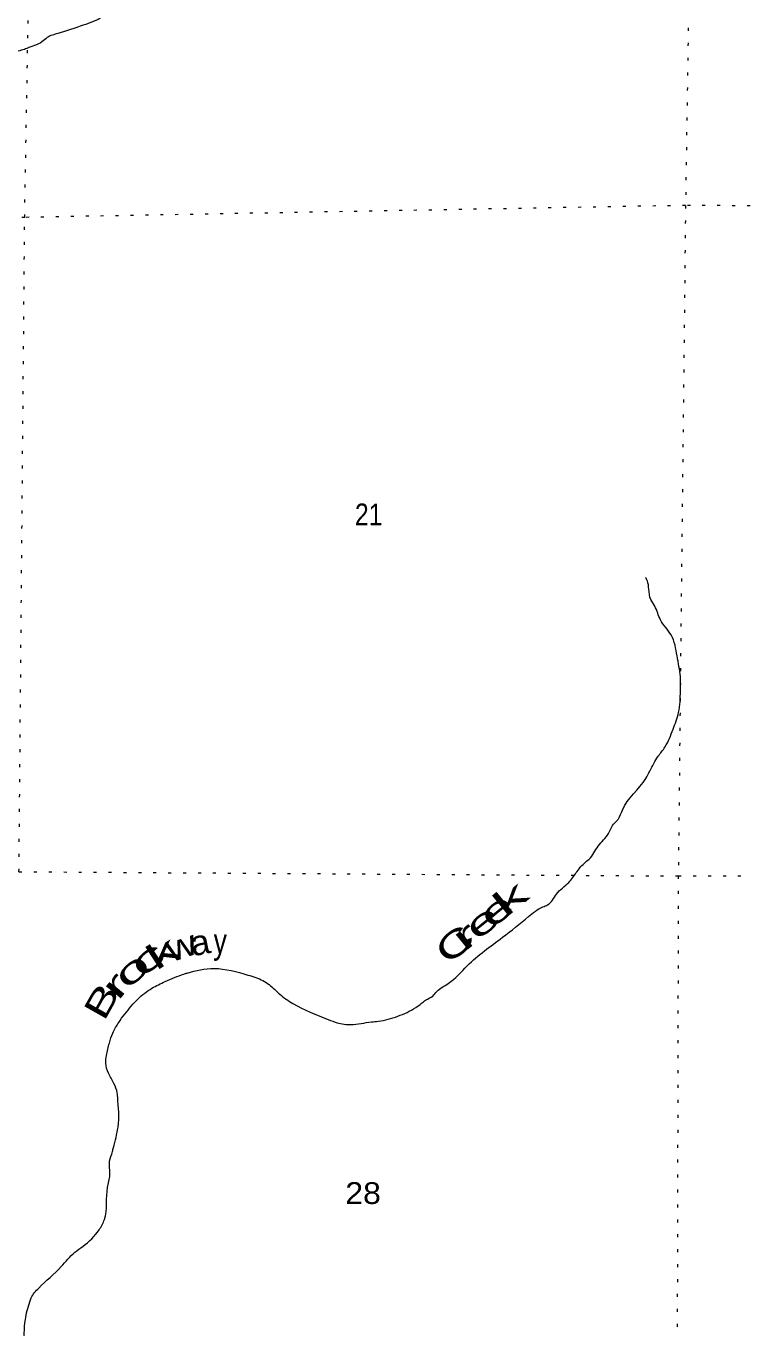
# Model space of a CAD drawing. Header units: feet. Extents: x -248627 to 3, y 0 to 184934.
# Drawn here: x -198815 to -193050, y 13142 to 23608 of the extents above; entities that cross this region are included whole.
import ezdxf

# ---------------------------------------------------------------- set-up
doc = ezdxf.new("R2010")
doc.units = ezdxf.units.FT
doc.header["$LTSCALE"] = 80
doc.linetypes.add('DOTTED', pattern=[1.5, 0.3, -1.2])
for name, color, linetype, lineweight in [('39', 7, 'Continuous', 13), ('41', 7, 'Continuous', 13), ('7', 7, 'DOTTED', 13)]:
    doc.layers.add(name, color=color, linetype=linetype, lineweight=lineweight)

msp = doc.modelspace()

# ---------------------------------------------------------------- linework, layer by layer
at = {"layer": '39'}
for points in [[(-196449.15, 30719.48), (-196461.26, 30711.46), (-196485.88, 30600.67), (-196466.02, 30534.07), (-196464.21, 30485.68), (-196518.95, 30393.14), (-196547.48, 30310.59), (-196604.38, 30185.8), (-196637.11, 30060.93), (-196649.74, 29925.91), (-196628.02, 29823.02), (-196605.94, 29804.8), (-196596.05, 29762.43), (-196618.4, 29714.13), (-196632.87, 29621.45), (-196632.94, 29605.32), (-196635.1, 29569.04), (-196675.59, 29516.77), (-196736.16, 29476.66), (-196768.51, 29444.52), (-196776.67, 29418.34), (-196823.08, 29394.31), (-196843.39, 29352.05), (-196889.93, 29297.78), (-196902.23, 29243.39), (-196942.56, 29229.42), (-197009.53, 29102.65), (-197015.64, 29086.55), (-197034.04, 29018.07), (-197018.3, 28929.32), (-197034.71, 28854.79), (-197059.31, 28750.04), (-197055.53, 28689.55), (-197031.86, 28570.53), (-197032.16, 28495.94), (-197055.07, 28310.56), (-197057.51, 28207.76), (-197004.13, 27967.68), (-197004.49, 27880.99), (-197035.05, 27794.42), (-197101.93, 27687.81), (-197138.5, 27609.31), (-197254.7, 27262.98), (-197260.85, 27236.8), (-197313.84, 27081.76), (-197344.86, 26882.29), (-197343.77, 26658.52), (-197356.24, 26563.82), (-197370.99, 26404.61), (-197366.17, 26108.25), (-197391.56, 25807.97), (-197424.49, 25636.73), (-197496.02, 25378.95), (-197544.83, 25260.18), (-197597.72, 25131.34), (-197616.3, 25018.52), (-197612.8, 24891.5), (-197612.9, 24867.31), (-197627.63, 24712.14), (-197668.92, 24464.33), (-197707.7, 24337.46), (-197801.24, 24116.03), (-197833.66, 24065.75), (-197862.07, 24011.42), (-198005.7, 23850.65), (-198084.43, 23800.53), (-198201.7, 23684.01), (-198355.02, 23613.99), (-198558.66, 23548.17), (-198645.39, 23514.21), (-198687.81, 23480.08), (-198808.84, 23428.09), (-198829.01, 23420.1), (-198929.78, 23396.26), (-199113.28, 23332.39), (-199250.47, 23268.36), (-199345.3, 23220.31), (-199550.95, 23156.52), (-199627.61, 23122.51), (-199835.37, 23032.52), (-199869.78, 22990.31), (-200011.05, 22912.18), (-200279.57, 22739.75), (-200408.49, 22726.08), (-200505.24, 22702.23), (-200593.84, 22702.54), (-200863.55, 22727.67), (-200972.28, 22728.05), (-200990.42, 22724.08), (-201056.93, 22710.2), (-201139.81, 22629.85), (-201164.03, 22617.84), (-201230.96, 22499.14), (-201247.25, 22454.84), (-201289.98, 22348.15), (-201356.94, 22223.4), (-201387.37, 22167.06)], [(-193806.88, 19080.47), (-193818.68, 19147.04), (-193832.66, 19175.31)], [(-199079.24, 11809.83), (-199067.88, 11849.6), (-199043.17, 11982.57), (-199074.12, 12289.09), (-199073.94, 12333.44), (-199041.14, 12474.44), (-199004.64, 12538.82), (-198980.36, 12566.96), (-198891.15, 12715.83), (-198848.37, 12836.63), (-198836.2, 12856.75), (-198815.73, 12937.31), (-198829.21, 13088.55), (-198829.16, 13100.65), (-198820.66, 13209.48), (-198785.84, 13352.49), (-198773.62, 13384.7), (-198712.89, 13463.11), (-198532.97, 13635.85), (-198421.76, 13750.37), (-198357.12, 13798.52), (-198227.71, 13931.12), (-198185.09, 14013.63), (-198159.86, 14271.58), (-198141.33, 14372.31), (-198142.88, 14483.19), (-198120.42, 14559.71), (-198112.23, 14591.94), (-198075.31, 14757.12), (-198078.35, 14997.02), (-198082.24, 15031.3), (-198108.1, 15108), (-198152.06, 15190.8), (-198173.87, 15271.52), (-198167.58, 15331.97), (-198145.02, 15432.69), (-198116.5, 15513.23), (-198069.84, 15597.73), (-197968.62, 15728.41), (-197914.01, 15788.7), (-197802.92, 15872.98), (-197695.97, 15927.04), (-197546.72, 15986.99), (-197520.51, 15994.97), (-197302.89, 16032.51), (-197031.28, 15979.15), (-196966.93, 15958.77), (-196860.44, 15901.95), (-196774.18, 15825.04), (-196669.78, 15750.09), (-196384.38, 15622.09), (-196312, 15595.63), (-196203.32, 15581.14), (-196038.12, 15602.74), (-195981.72, 15608.59), (-195826.51, 15648.37), (-195681.24, 15718.42), (-195634.79, 15752.53), (-195602.48, 15776.61), (-195543.94, 15810.68), (-195511.58, 15846.85), (-195420.7, 15911.04), (-195267.08, 16053.64), (-194984.24, 16282.46), (-194774.14, 16449.05), (-194659.05, 16527.27), (-194620.73, 16543.26), (-194549.9, 16629.7), (-194450.84, 16724.1), (-194390.11, 16802.51), (-194327.39, 16876.88), (-194286.97, 16911.01), (-194214.06, 17015.59), (-194131.09, 17116.09), (-194098.6, 17180.49), (-194060.16, 17224.7), (-194052.07, 17234.76), (-194019.56, 17305.2), (-193831.26, 17558.55), (-193798.79, 17618.91), (-193731.86, 17737.62), (-193677.18, 17812.01), (-193612.16, 17954.92), (-193567.31, 18089.83), (-193552.5, 18263.14), (-193552.11, 18357.89), (-193575.6, 18521.26), (-193579.54, 18543.45), (-193627.17, 18712.95), (-193713.25, 18834.21), (-193759.11, 18943.23), (-193791.11, 18997.77), (-193806.88, 19080.47)]]:
    msp.add_spline(points, degree=3, dxfattribs=at)
at = {"layer": '7'}
for points in [[(-198871.97, 16809.97), (-198826.18, 22069.32), (-198733.98, 27352.7), (-198662.05, 32601.88), (-198540.23, 37799.05)], [(-193081.89, 37687.29), (-193432.72, 33111.82), (-193426.89, 27672.87), (-193511.96, 22165.7), (-193570.37, 16775.35), (-193582.1, 11473.55)], [(-188192.91, 22130.38), (-193511.96, 22165.7), (-198826.18, 22069.32), (-204236.11, 22201.07)], [(-204219.84, 16852.8), (-198871.97, 16809.97), (-193570.37, 16775.35), (-188123.57, 16794.67)]]:
    msp.add_lwpolyline(points, dxfattribs=at)

# ---------------------------------------------------------------- texts
at = {"layer": '41'}
for s, rotation, width, p in [('k', 39.133, 2, (-194963.14, 16432.24)), ('e', 38.457, 1.75, (-195073.76, 16343.59)), ('e', 38.768, 1.8, (-195189.25, 16247.99)), ('C', 40.419, 1.6, (-195421.04, 16052.95)), ('r', 38.974, 2, (-195291.46, 16161.3)), ('k', 32.841, 1.8, (-197768.93, 16009.89)), ('w', 18.89, 1.25, (-197648.69, 16079.88)), ('a', 10.897, 1.05, (-197474.59, 16129.33)), ('y', 358.867, 0.8, (-197309.1, 16153.39)), ('c', 39.513, 2.05, (-197884.18, 15947.06)), ('o', 41.231, 1.85, (-198004.42, 15854.36)), ('r', 50.459, 2, (-198077.65, 15763.27)), ('B', 60.554, 1.55, (-198188.7, 15599.95))]:
    msp.add_text(s, height=200, rotation=rotation, dxfattribs=dict(at, width=width)).set_placement(p)
at = {"layer": '7'}
for s, width, p in [('21', 0.85, (-196170.71, 19594.71)), ('28', 1.1, (-196248.32, 14139.6))]:
    msp.add_text(s, height=175, rotation=359.8, dxfattribs=dict(at, width=width)).set_placement(p)

doc.saveas('drawing.dxf')
